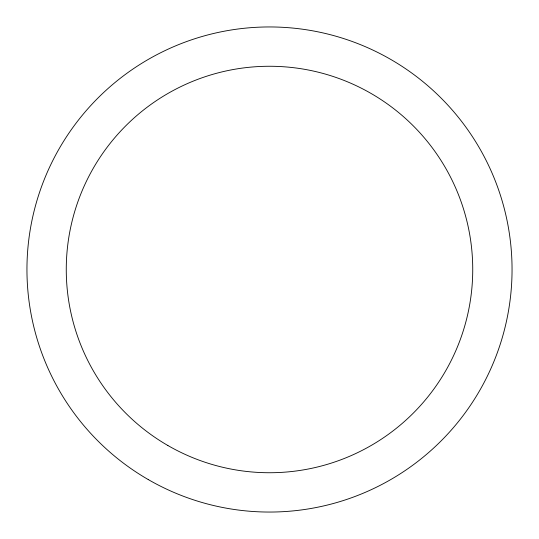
<?xml version="1.0" encoding="UTF-8"?>
<svg xmlns="http://www.w3.org/2000/svg" width="539" height="539" viewBox="0 0 539 539"><rect width="100%" height="100%" fill="white"/><g stroke="black" fill="none" stroke-linecap="round" stroke-linejoin="round"><path stroke-width="0.81" d="M148.225 479.555A242.55 242.55 0 0 0 512.05 269.5A242.55 242.55 0 0 0 148.225 59.445A242.55 242.55 0 0 0 148.225 479.555M167.885 445.51A203.237 203.237 0 0 0 472.737 269.5A203.237 203.237 0 0 0 167.885 93.49A203.237 203.237 0 0 0 167.885 445.51"/></g></svg>
